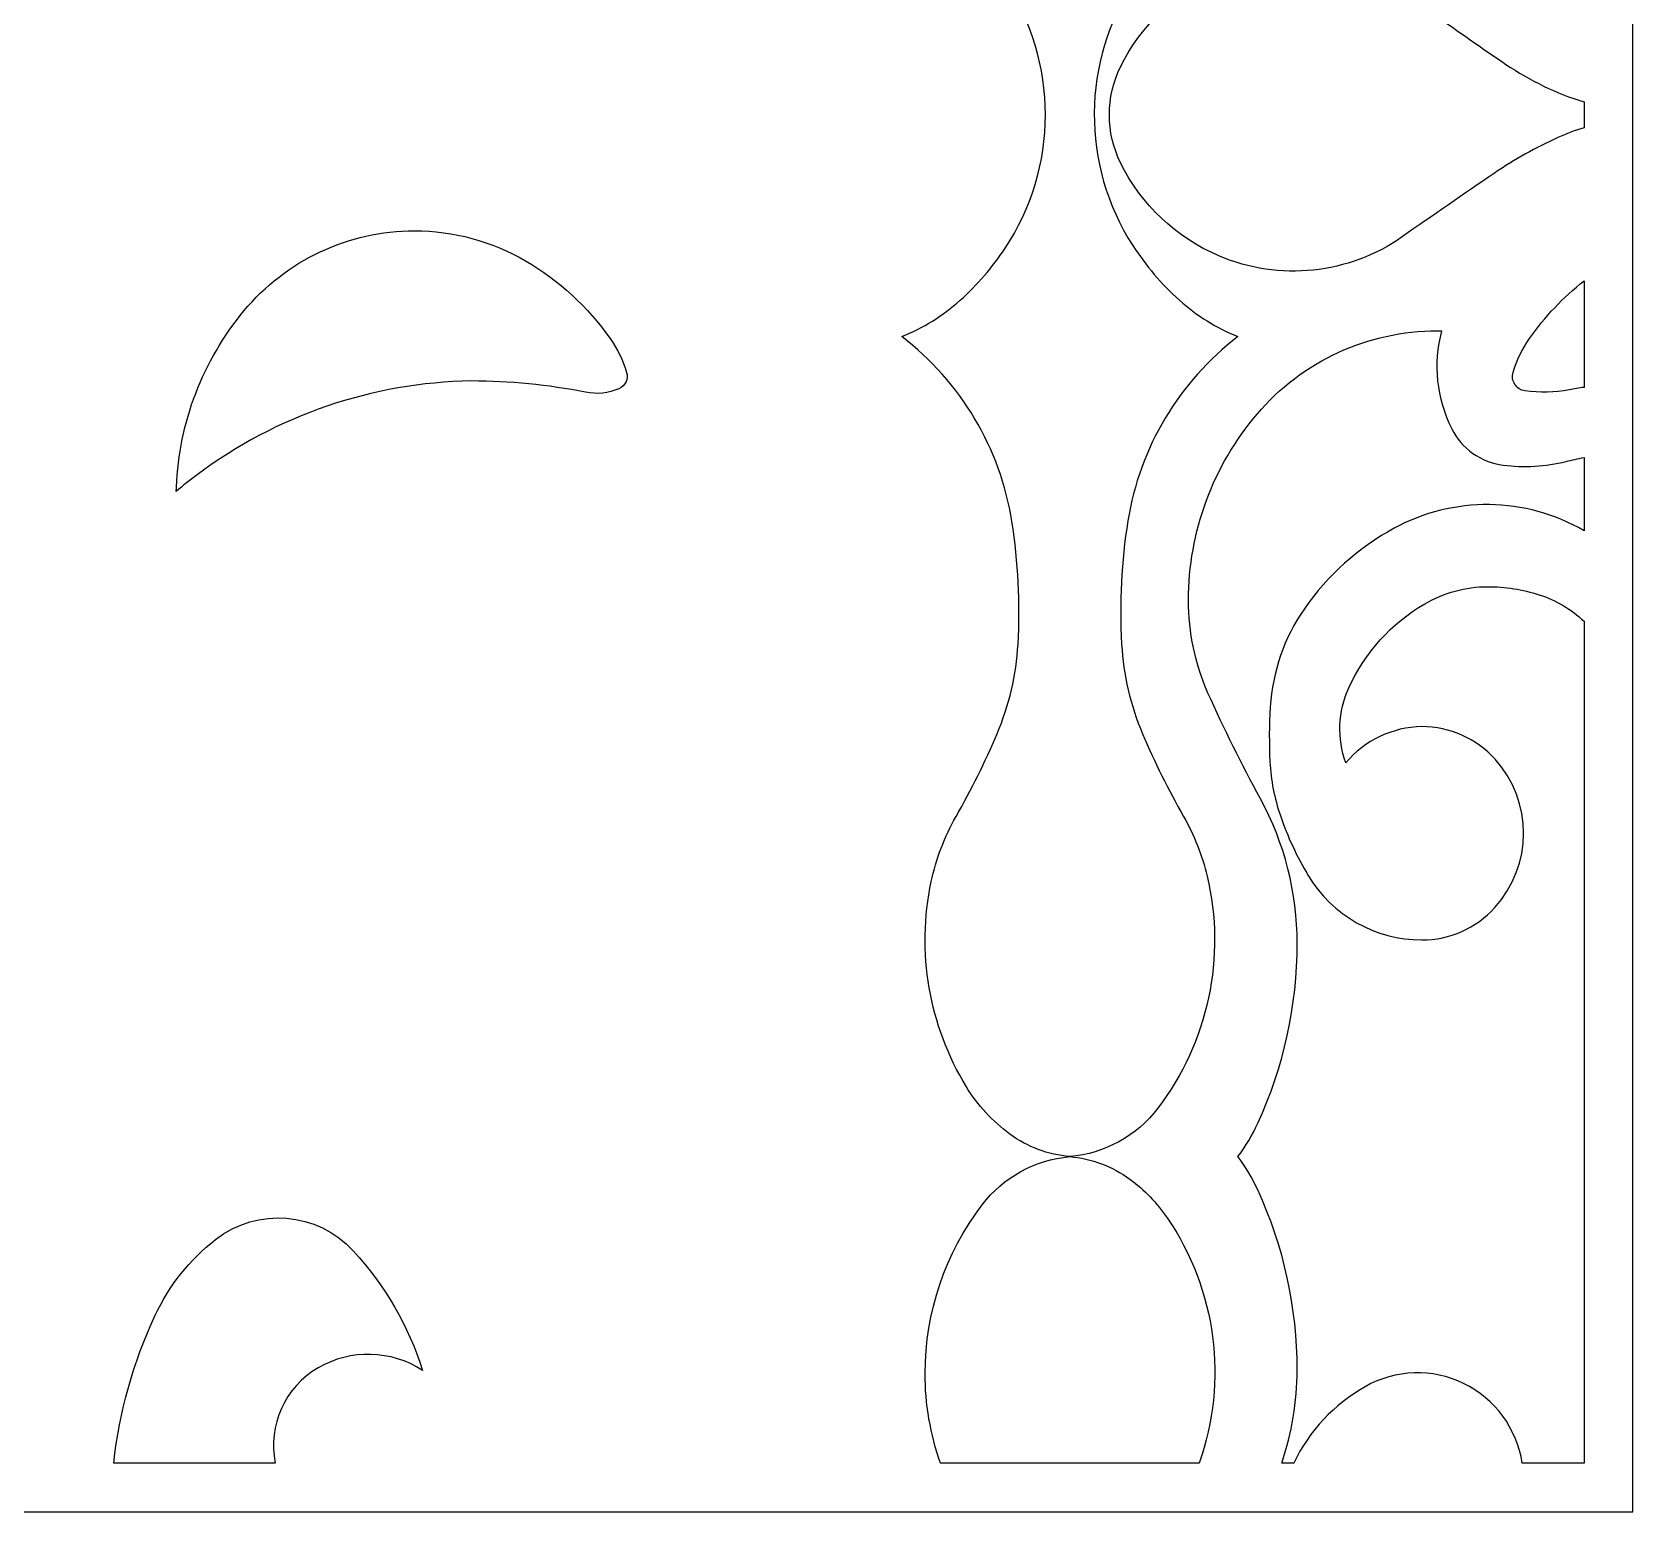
# Model space of a CAD drawing. Header units: centimetres. Extents: x -10.1 to 9, y -10.7 to 5.6.
# Drawn here: x 4.616 to 9.039, y -10.742 to -6.655 of the extents above; entities that cross this region are included whole.
import ezdxf

# ---------------------------------------------------------------- set-up
doc = ezdxf.new("R2010")
doc.units = ezdxf.units.CM
doc.header["$MEASUREMENT"] = 0

msp = doc.modelspace()

# ---------------------------------------------------------------- linework, layer by layer
at = {"color": 242}
for points, knots in [([(9.03907, -10.74215), (9.03907, -10.74215), (0.19334, -10.74215), (0.19334, -10.74215), (0.19334, -10.74215), (0.19334, -10.74215), (0.19334, 5.60715), (0.19334, 5.60715), (0.19334, 5.60715), (0.19334, 5.60715), (9.03907, 5.60715), (9.03907, 5.60715), (9.03907, 5.60715), (9.03907, 5.60715), (9.03907, -10.74215), (9.03907, -10.74215)], [0, 0, 0, 0, 0.2, 0.2, 0.2, 0.2, 0.4, 0.4, 0.4, 0.4, 0.6, 0.6, 0.6, 0.6, 1, 1, 1, 1]), ([(7.41593, -6.88345), (7.41593, -7.01448), (7.37723, -7.14265), (7.30474, -7.25178), (7.30474, -7.25178), (7.26951, -7.30478), (7.22773, -7.35317), (7.1804, -7.39566), (7.1804, -7.39566), (7.13284, -7.43833), (7.07813, -7.47226), (7.01876, -7.49587), (7.01876, -7.49587), (7.18211, -7.62076), (7.29118, -7.80389), (7.32334, -8.00695), (7.32334, -8.00695), (7.34104, -8.11872), (7.34668, -8.23209), (7.34019, -8.34504), (7.34019, -8.34504), (7.33527, -8.43044), (7.31568, -8.51436), (7.28222, -8.59309), (7.28222, -8.59309), (7.24904, -8.67128), (7.21128, -8.74747), (7.16911, -8.82122), (7.16911, -8.82122), (7.13702, -8.87739), (7.11385, -8.93811), (7.10045, -9.00135), (7.10045, -9.00135), (7.05921, -9.19585), (7.09399, -9.39868), (7.19781, -9.56833), (7.19781, -9.56833), (7.22892, -9.61909), (7.26958, -9.66334), (7.31764, -9.6985), (7.31764, -9.6985), (7.36615, -9.73402), (7.42337, -9.75559), (7.48328, -9.76078), (7.48328, -9.76078), (7.57958, -9.75239), (7.66778, -9.70387), (7.72641, -9.62701), (7.72641, -9.62701), (7.86554, -9.44447), (7.91552, -9.20943), (7.8626, -8.98617), (7.8626, -8.98617), (7.84891, -8.92835), (7.82699, -8.87284), (7.79749, -8.82122), (7.79749, -8.82122), (7.75534, -8.74747), (7.71756, -8.67128), (7.68433, -8.59309), (7.68433, -8.59309), (7.65092, -8.51436), (7.63123, -8.43044), (7.62638, -8.34504), (7.62638, -8.34504), (7.61983, -8.23147), (7.62561, -8.11752), (7.64359, -8.00516), (7.64359, -8.00516), (7.67601, -7.80278), (7.78497, -7.62042), (7.94777, -7.49587), (7.94777, -7.49587), (7.88843, -7.47226), (7.8337, -7.43831), (7.7862, -7.39566), (7.7862, -7.39566), (7.73658, -7.35112), (7.69311, -7.30014), (7.65699, -7.24412), (7.65699, -7.24412), (7.51351, -7.02188), (7.51547, -6.73545), (7.66188, -6.51509), (7.66188, -6.51509), (7.69707, -6.46209), (7.73883, -6.41372), (7.7862, -6.37119), (7.7862, -6.37119), (7.8337, -6.32856), (7.88843, -6.29455), (7.94777, -6.27097), (7.94777, -6.27097), (7.78488, -6.14653), (7.67599, -5.96415), (7.64358, -5.76179), (7.64358, -5.76179), (7.62561, -5.64942), (7.61983, -5.5354), (7.62638, -5.42182), (7.62638, -5.42182), (7.63123, -5.33648), (7.65092, -5.25253), (7.68433, -5.17381), (7.68433, -5.17381), (7.71756, -5.09562), (7.75533, -5.01943), (7.79749, -4.94564), (7.79749, -4.94564), (7.82975, -4.88917), (7.85301, -4.82801), (7.86639, -4.76439), (7.86639, -4.76439), (7.90723, -4.57018), (7.87238, -4.36787), (7.7688, -4.19867), (7.7688, -4.19867), (7.73768, -4.14784), (7.69698, -4.10365), (7.64896, -4.06842), (7.64896, -4.06842), (7.60044, -4.0329), (7.54319, -4.01135), (7.48328, -4.00615), (7.48328, -4.00615), (7.38698, -4.01452), (7.29876, -4.06307), (7.2402, -4.13994), (7.2402, -4.13994), (7.10112, -4.32245), (7.05111, -4.55745), (7.10402, -4.78076), (7.10402, -4.78076), (7.11769, -4.83856), (7.13963, -4.8941), (7.16911, -4.94564), (7.16911, -4.94564), (7.21128, -5.01943), (7.24904, -5.09562), (7.28222, -5.17384), (7.28222, -5.17384), (7.31568, -5.25253), (7.33527, -5.33649), (7.34019, -5.42182), (7.34019, -5.42182), (7.34673, -5.5354), (7.34094, -5.64942), (7.32299, -5.76177), (7.32299, -5.76177), (7.29055, -5.96411), (7.1816, -6.14646), (7.01876, -6.27097), (7.01876, -6.27097), (7.07813, -6.29455), (7.13284, -6.32856), (7.1804, -6.37119), (7.1804, -6.37119), (7.22772, -6.41372), (7.26951, -6.46209), (7.30474, -6.51509), (7.30474, -6.51509), (7.37723, -6.6242), (7.41593, -6.75243), (7.41593, -6.88345)], [0, 0, 0, 0, 0.0238095, 0.0238095, 0.0238095, 0.0238095, 0.047619, 0.047619, 0.047619, 0.047619, 0.0714286, 0.0714286, 0.0714286, 0.0714286, 0.0952381, 0.0952381, 0.0952381, 0.0952381, 0.1190476, 0.1190476, 0.1190476, 0.1190476, 0.1428571, 0.1428571, 0.1428571, 0.1428571, 0.1666667, 0.1666667, 0.1666667, 0.1666667, 0.1904762, 0.1904762, 0.1904762, 0.1904762, 0.2142857, 0.2142857, 0.2142857, 0.2142857, 0.2380952, 0.2380952, 0.2380952, 0.2380952, 0.2619048, 0.2619048, 0.2619048, 0.2619048, 0.2857143, 0.2857143, 0.2857143, 0.2857143, 0.3095238, 0.3095238, 0.3095238, 0.3095238, 0.3333333, 0.3333333, 0.3333333, 0.3333333, 0.3571429, 0.3571429, 0.3571429, 0.3571429, 0.3809524, 0.3809524, 0.3809524, 0.3809524, 0.4047619, 0.4047619, 0.4047619, 0.4047619, 0.4285714, 0.4285714, 0.4285714, 0.4285714, 0.452381, 0.452381, 0.452381, 0.452381, 0.4761905, 0.4761905, 0.4761905, 0.4761905, 0.5, 0.5, 0.5, 0.5, 0.5238095, 0.5238095, 0.5238095, 0.5238095, 0.547619, 0.547619, 0.547619, 0.547619, 0.5714286, 0.5714286, 0.5714286, 0.5714286, 0.5952381, 0.5952381, 0.5952381, 0.5952381, 0.6190476, 0.6190476, 0.6190476, 0.6190476, 0.6428571, 0.6428571, 0.6428571, 0.6428571, 0.6666667, 0.6666667, 0.6666667, 0.6666667, 0.6904762, 0.6904762, 0.6904762, 0.6904762, 0.7142857, 0.7142857, 0.7142857, 0.7142857, 0.7380952, 0.7380952, 0.7380952, 0.7380952, 0.7619048, 0.7619048, 0.7619048, 0.7619048, 0.7857143, 0.7857143, 0.7857143, 0.7857143, 0.8095238, 0.8095238, 0.8095238, 0.8095238, 0.8333333, 0.8333333, 0.8333333, 0.8333333, 0.8571429, 0.8571429, 0.8571429, 0.8571429, 0.8809524, 0.8809524, 0.8809524, 0.8809524, 0.9047619, 0.9047619, 0.9047619, 0.9047619, 0.9285714, 0.9285714, 0.9285714, 0.9285714, 0.952381, 0.952381, 0.952381, 0.952381, 1, 1, 1, 1]), ([(7.5926, -6.88345), (7.5926, -6.92934), (7.60312, -6.97465), (7.62341, -7.01583), (7.62341, -7.01583), (7.68036, -7.13141), (7.77679, -7.22271), (7.89532, -7.27316), (7.89532, -7.27316), (8.0623, -7.34418), (8.25392, -7.32414), (8.40249, -7.21995), (8.40249, -7.21995), (8.48673, -7.16094), (8.5713, -7.10252), (8.6563, -7.04461), (8.6563, -7.04461), (8.71188, -7.00686), (8.77064, -6.97389), (8.8319, -6.9462), (8.8319, -6.9462), (8.85533, -6.93566), (8.87939, -6.92655), (8.90398, -6.91899), (8.90398, -6.91899), (8.90398, -6.91899), (8.90398, -6.84789), (8.90398, -6.84789), (8.90398, -6.84789), (8.82727, -6.82411), (8.75439, -6.78917), (8.68793, -6.74411), (8.68793, -6.74411), (8.62178, -6.69925), (8.55626, -6.6535), (8.49146, -6.60678), (8.49146, -6.60678), (8.44779, -6.57524), (8.40239, -6.54617), (8.35559, -6.51966), (8.35559, -6.51966), (8.2145, -6.43983), (8.04443, -6.43022), (7.89532, -6.49371), (7.89532, -6.49371), (7.77679, -6.54423), (7.68031, -6.63546), (7.62341, -6.75106), (7.62341, -6.75106), (7.60313, -6.79225), (7.5926, -6.83751), (7.5926, -6.88345)], [0, 0, 0, 0, 0.0714286, 0.0714286, 0.0714286, 0.0714286, 0.1428571, 0.1428571, 0.1428571, 0.1428571, 0.2142857, 0.2142857, 0.2142857, 0.2142857, 0.2857143, 0.2857143, 0.2857143, 0.2857143, 0.3571429, 0.3571429, 0.3571429, 0.3571429, 0.4285714, 0.4285714, 0.4285714, 0.4285714, 0.5, 0.5, 0.5, 0.5, 0.5714286, 0.5714286, 0.5714286, 0.5714286, 0.6428571, 0.6428571, 0.6428571, 0.6428571, 0.7142857, 0.7142857, 0.7142857, 0.7142857, 0.7857143, 0.7857143, 0.7857143, 0.7857143, 0.8571429, 0.8571429, 0.8571429, 0.8571429, 1, 1, 1, 1]), ([(5.07261, -7.87742), (5.2915, -7.71354), (5.55672, -7.62294), (5.83005, -7.61851), (5.83005, -7.61851), (5.93602, -7.61851), (6.04175, -7.62901), (6.14563, -7.64982), (6.14563, -7.64982), (6.1766, -7.65603), (6.20867, -7.65262), (6.23763, -7.64001), (6.23763, -7.64001), (6.25504, -7.63247), (6.2641, -7.61315), (6.2587, -7.59494), (6.2587, -7.59494), (6.24881, -7.56153), (6.23359, -7.52995), (6.21352, -7.5014), (6.21352, -7.5014), (6.1519, -7.4138), (6.0721, -7.34054), (5.9795, -7.28662), (5.9795, -7.28662), (5.88637, -7.23241), (5.78062, -7.20381), (5.67281, -7.20381), (5.67281, -7.20381), (5.49061, -7.20385), (5.31792, -7.28494), (5.20156, -7.42518), (5.20156, -7.42518), (5.08772, -7.56241), (5.02225, -7.73321), (5.01527, -7.91138), (5.01527, -7.91138), (5.01511, -7.91541), (5.0149, -7.91943), (5.01459, -7.92346), (5.01459, -7.92346), (5.03353, -7.90758), (5.05285, -7.89219), (5.07261, -7.87742)], [0, 0, 0, 0, 0.0833333, 0.0833333, 0.0833333, 0.0833333, 0.1666667, 0.1666667, 0.1666667, 0.1666667, 0.25, 0.25, 0.25, 0.25, 0.3333333, 0.3333333, 0.3333333, 0.3333333, 0.4166667, 0.4166667, 0.4166667, 0.4166667, 0.5, 0.5, 0.5, 0.5, 0.5833333, 0.5833333, 0.5833333, 0.5833333, 0.6666667, 0.6666667, 0.6666667, 0.6666667, 0.75, 0.75, 0.75, 0.75, 0.8333333, 0.8333333, 0.8333333, 0.8333333, 1, 1, 1, 1]), ([(8.90398, -7.34172), (8.84623, -7.38738), (8.79539, -7.44118), (8.75307, -7.5014), (8.75307, -7.5014), (8.73304, -7.52995), (8.71775, -7.56151), (8.70787, -7.59494), (8.70787, -7.59494), (8.70457, -7.6061), (8.70635, -7.61811), (8.71265, -7.62788), (8.71265, -7.62788), (8.71894, -7.63761), (8.72915, -7.64408), (8.74065, -7.6457), (8.74065, -7.6457), (8.7813, -7.65127), (8.82257, -7.65039), (8.86294, -7.64299), (8.86294, -7.64299), (8.87658, -7.64051), (8.89027, -7.63822), (8.90398, -7.63615), (8.90398, -7.63615), (8.90398, -7.63615), (8.90398, -7.34172), (8.90398, -7.34172)], [0, 0, 0, 0, 0.125, 0.125, 0.125, 0.125, 0.25, 0.25, 0.25, 0.25, 0.375, 0.375, 0.375, 0.375, 0.5, 0.5, 0.5, 0.5, 0.625, 0.625, 0.625, 0.625, 0.75, 0.75, 0.75, 0.75, 1, 1, 1, 1]), ([(7.94782, -9.76078), (7.96917, -9.78952), (7.98744, -9.82033), (8.00245, -9.8528), (8.00245, -9.8528), (8.07435, -10.0086), (8.11154, -10.17824), (8.11154, -10.34984), (8.11154, -10.34984), (8.1109, -10.43726), (8.09649, -10.52406), (8.06892, -10.60701), (8.06892, -10.60701), (8.06892, -10.60701), (8.10192, -10.60701), (8.10192, -10.60701), (8.10192, -10.60701), (8.14465, -10.51828), (8.21347, -10.44466), (8.29918, -10.39613), (8.29918, -10.39613), (8.38287, -10.34854), (8.48463, -10.3452), (8.57127, -10.38716), (8.57127, -10.38716), (8.65796, -10.42911), (8.71855, -10.51186), (8.7331, -10.60701), (8.7331, -10.60701), (8.7331, -10.60701), (8.90398, -10.60701), (8.90398, -10.60701), (8.90398, -10.60701), (8.90398, -10.60701), (8.90398, -8.28221), (8.90398, -8.28221), (8.90398, -8.28221), (8.86859, -8.24892), (8.82628, -8.22386), (8.78005, -8.20904), (8.78005, -8.20904), (8.73407, -8.19424), (8.68613, -8.18674), (8.63783, -8.18674), (8.63783, -8.18674), (8.57669, -8.18674), (8.51668, -8.20298), (8.46383, -8.23379), (8.46383, -8.23379), (8.37143, -8.28769), (8.29807, -8.36894), (8.25388, -8.46637), (8.25388, -8.46637), (8.2243, -8.5316), (8.22126, -8.60575), (8.24554, -8.67315), (8.24554, -8.67315), (8.29788, -8.61097), (8.37465, -8.5745), (8.45594, -8.57315), (8.45594, -8.57315), (8.53305, -8.57314), (8.60658, -8.60596), (8.65823, -8.66322), (8.65823, -8.66322), (8.76317, -8.77974), (8.76267, -8.95702), (8.65729, -9.07316), (8.65729, -9.07316), (8.60577, -9.12987), (8.53259, -9.16227), (8.45594, -9.16227), (8.45594, -9.16227), (8.32729, -9.16229), (8.208, -9.09471), (8.14188, -8.98438), (8.14188, -8.98438), (8.11049, -8.93201), (8.08468, -8.87646), (8.06488, -8.81875), (8.06488, -8.81875), (8.04843, -8.77088), (8.03879, -8.72096), (8.03618, -8.67037), (8.03618, -8.67037), (8.03356, -8.61985), (8.03385, -8.56916), (8.03703, -8.51865), (8.03703, -8.51865), (8.04315, -8.42147), (8.07571, -8.32779), (8.13122, -8.24782), (8.13122, -8.24782), (8.19532, -8.15539), (8.28018, -8.07927), (8.37892, -8.02546), (8.37892, -8.02546), (8.54305, -7.93596), (8.74209, -7.9385), (8.90398, -8.03198), (8.90398, -8.03198), (8.90398, -8.03198), (8.90398, -7.82991), (8.90398, -7.82991), (8.90398, -7.82991), (8.88724, -7.83329), (8.87062, -7.83698), (8.8541, -7.84107), (8.8541, -7.84107), (8.79727, -7.85507), (8.73835, -7.85845), (8.68032, -7.85098), (8.68032, -7.85098), (8.6192, -7.84316), (8.56595, -7.80543), (8.53824, -7.75042), (8.53824, -7.75042), (8.49618, -7.66687), (8.48622, -7.57076), (8.51022, -7.48034), (8.51022, -7.48034), (8.5083, -7.48027), (8.50636, -7.48018), (8.5044, -7.48007), (8.5044, -7.48007), (8.50248, -7.47997), (8.50052, -7.47989), (8.49857, -7.47984), (8.49857, -7.47984), (8.30687, -7.47988), (8.12495, -7.56388), (8.0007, -7.70979), (8.0007, -7.70979), (7.87833, -7.85345), (7.8112, -8.03583), (7.81123, -8.22448), (7.81123, -8.22448), (7.81123, -8.31266), (7.82949, -8.39981), (7.86491, -8.48055), (7.86491, -8.48055), (7.90946, -8.57958), (7.95778, -8.67685), (8.00976, -8.77219), (8.00976, -8.77219), (8.07655, -8.89471), (8.11154, -9.03214), (8.11154, -9.17169), (8.11154, -9.17169), (8.11154, -9.34331), (8.07433, -9.51296), (8.00241, -9.66879), (8.00241, -9.66879), (7.98741, -9.70126), (7.96914, -9.73209), (7.94782, -9.76078)], [0, 0, 0, 0, 0.025, 0.025, 0.025, 0.025, 0.05, 0.05, 0.05, 0.05, 0.075, 0.075, 0.075, 0.075, 0.1, 0.1, 0.1, 0.1, 0.125, 0.125, 0.125, 0.125, 0.15, 0.15, 0.15, 0.15, 0.175, 0.175, 0.175, 0.175, 0.2, 0.2, 0.2, 0.2, 0.225, 0.225, 0.225, 0.225, 0.25, 0.25, 0.25, 0.25, 0.275, 0.275, 0.275, 0.275, 0.3, 0.3, 0.3, 0.3, 0.325, 0.325, 0.325, 0.325, 0.35, 0.35, 0.35, 0.35, 0.375, 0.375, 0.375, 0.375, 0.4, 0.4, 0.4, 0.4, 0.425, 0.425, 0.425, 0.425, 0.45, 0.45, 0.45, 0.45, 0.475, 0.475, 0.475, 0.475, 0.5, 0.5, 0.5, 0.5, 0.525, 0.525, 0.525, 0.525, 0.55, 0.55, 0.55, 0.55, 0.575, 0.575, 0.575, 0.575, 0.6, 0.6, 0.6, 0.6, 0.625, 0.625, 0.625, 0.625, 0.65, 0.65, 0.65, 0.65, 0.675, 0.675, 0.675, 0.675, 0.7, 0.7, 0.7, 0.7, 0.725, 0.725, 0.725, 0.725, 0.75, 0.75, 0.75, 0.75, 0.775, 0.775, 0.775, 0.775, 0.8, 0.8, 0.8, 0.8, 0.825, 0.825, 0.825, 0.825, 0.85, 0.85, 0.85, 0.85, 0.875, 0.875, 0.875, 0.875, 0.9, 0.9, 0.9, 0.9, 0.925, 0.925, 0.925, 0.925, 0.95, 0.95, 0.95, 0.95, 1, 1, 1, 1]), ([(7.48328, -9.76078), (7.38737, -9.76909), (7.2994, -9.81737), (7.24094, -9.89388), (7.24094, -9.89388), (7.13879, -10.02757), (7.08341, -10.19103), (7.08347, -10.35925), (7.08347, -10.35925), (7.08347, -10.44369), (7.09785, -10.52744), (7.12601, -10.60701), (7.12601, -10.60701), (7.12601, -10.60701), (7.84057, -10.60701), (7.84057, -10.60701), (7.84057, -10.60701), (7.92087, -10.38011), (7.88826, -10.12872), (7.75247, -9.93002), (7.75247, -9.93002), (7.72431, -9.88871), (7.6893, -9.85254), (7.64896, -9.823), (7.64896, -9.823), (7.60044, -9.78751), (7.54319, -9.76596), (7.48328, -9.76078)], [0, 0, 0, 0, 0.125, 0.125, 0.125, 0.125, 0.25, 0.25, 0.25, 0.25, 0.375, 0.375, 0.375, 0.375, 0.5, 0.5, 0.5, 0.5, 0.625, 0.625, 0.625, 0.625, 0.75, 0.75, 0.75, 0.75, 1, 1, 1, 1]), ([(5.28832, -10.60701), (5.26707, -10.50298), (5.31491, -10.39696), (5.40692, -10.34393), (5.40692, -10.34393), (5.49678, -10.2921), (5.60819, -10.29493), (5.69538, -10.3511), (5.69538, -10.3511), (5.6563, -10.22841), (5.59088, -10.11582), (5.50372, -10.02101), (5.50372, -10.02101), (5.4043, -9.91305), (5.23892, -9.89926), (5.12325, -9.98965), (5.12325, -9.98965), (5.05192, -10.04526), (4.99479, -10.11698), (4.95639, -10.19895), (4.95639, -10.19895), (4.89609, -10.3278), (4.85738, -10.4656), (4.84185, -10.60701), (4.84185, -10.60701), (4.84185, -10.60701), (5.28832, -10.60701), (5.28832, -10.60701)], [0, 0, 0, 0, 0.125, 0.125, 0.125, 0.125, 0.25, 0.25, 0.25, 0.25, 0.375, 0.375, 0.375, 0.375, 0.5, 0.5, 0.5, 0.5, 0.625, 0.625, 0.625, 0.625, 0.75, 0.75, 0.75, 0.75, 1, 1, 1, 1])]:
    msp.add_open_spline(points, degree=3, knots=knots, dxfattribs=at)
at = {"color": 242, "lineweight": 9}
for points, knots in [([(9.03907, -10.74215), (9.03907, -10.74215), (0.19334, -10.74215), (0.19334, -10.74215), (0.19334, -10.74215), (0.19334, -10.74215), (0.19334, 5.60715), (0.19334, 5.60715), (0.19334, 5.60715), (0.19334, 5.60715), (9.03907, 5.60715), (9.03907, 5.60715), (9.03907, 5.60715), (9.03907, 5.60715), (9.03907, -10.74215), (9.03907, -10.74215)], [0, 0, 0, 0, 0.2, 0.2, 0.2, 0.2, 0.4, 0.4, 0.4, 0.4, 0.6, 0.6, 0.6, 0.6, 1, 1, 1, 1]), ([(7.41593, -6.88345), (7.41593, -7.01448), (7.37723, -7.14265), (7.30474, -7.25178), (7.30474, -7.25178), (7.26951, -7.30478), (7.22773, -7.35317), (7.1804, -7.39566), (7.1804, -7.39566), (7.13284, -7.43833), (7.07813, -7.47226), (7.01876, -7.49587), (7.01876, -7.49587), (7.18211, -7.62076), (7.29118, -7.80389), (7.32334, -8.00695), (7.32334, -8.00695), (7.34104, -8.11872), (7.34668, -8.23209), (7.34019, -8.34504), (7.34019, -8.34504), (7.33527, -8.43044), (7.31568, -8.51436), (7.28222, -8.59309), (7.28222, -8.59309), (7.24904, -8.67128), (7.21128, -8.74747), (7.16911, -8.82122), (7.16911, -8.82122), (7.13702, -8.87739), (7.11385, -8.93811), (7.10045, -9.00135), (7.10045, -9.00135), (7.05921, -9.19585), (7.09399, -9.39868), (7.19781, -9.56833), (7.19781, -9.56833), (7.22892, -9.61909), (7.26958, -9.66334), (7.31764, -9.6985), (7.31764, -9.6985), (7.36615, -9.73402), (7.42337, -9.75559), (7.48328, -9.76078), (7.48328, -9.76078), (7.57958, -9.75239), (7.66778, -9.70387), (7.72641, -9.62701), (7.72641, -9.62701), (7.86554, -9.44447), (7.91552, -9.20943), (7.8626, -8.98617), (7.8626, -8.98617), (7.84891, -8.92835), (7.82699, -8.87284), (7.79749, -8.82122), (7.79749, -8.82122), (7.75534, -8.74747), (7.71756, -8.67128), (7.68433, -8.59309), (7.68433, -8.59309), (7.65092, -8.51436), (7.63123, -8.43044), (7.62638, -8.34504), (7.62638, -8.34504), (7.61983, -8.23147), (7.62561, -8.11752), (7.64359, -8.00516), (7.64359, -8.00516), (7.67601, -7.80278), (7.78497, -7.62042), (7.94777, -7.49587), (7.94777, -7.49587), (7.88843, -7.47226), (7.8337, -7.43831), (7.7862, -7.39566), (7.7862, -7.39566), (7.73658, -7.35112), (7.69311, -7.30014), (7.65699, -7.24412), (7.65699, -7.24412), (7.51351, -7.02188), (7.51547, -6.73545), (7.66188, -6.51509), (7.66188, -6.51509), (7.69707, -6.46209), (7.73883, -6.41372), (7.7862, -6.37119), (7.7862, -6.37119), (7.8337, -6.32856), (7.88843, -6.29455), (7.94777, -6.27097), (7.94777, -6.27097), (7.78488, -6.14653), (7.67599, -5.96415), (7.64358, -5.76179), (7.64358, -5.76179), (7.62561, -5.64942), (7.61983, -5.5354), (7.62638, -5.42182), (7.62638, -5.42182), (7.63123, -5.33648), (7.65092, -5.25253), (7.68433, -5.17381), (7.68433, -5.17381), (7.71756, -5.09562), (7.75533, -5.01943), (7.79749, -4.94564), (7.79749, -4.94564), (7.82975, -4.88917), (7.85301, -4.82801), (7.86639, -4.76439), (7.86639, -4.76439), (7.90723, -4.57018), (7.87238, -4.36787), (7.7688, -4.19867), (7.7688, -4.19867), (7.73768, -4.14784), (7.69698, -4.10365), (7.64896, -4.06842), (7.64896, -4.06842), (7.60044, -4.0329), (7.54319, -4.01135), (7.48328, -4.00615), (7.48328, -4.00615), (7.38698, -4.01452), (7.29876, -4.06307), (7.2402, -4.13994), (7.2402, -4.13994), (7.10112, -4.32245), (7.05111, -4.55745), (7.10402, -4.78076), (7.10402, -4.78076), (7.11769, -4.83856), (7.13963, -4.8941), (7.16911, -4.94564), (7.16911, -4.94564), (7.21128, -5.01943), (7.24904, -5.09562), (7.28222, -5.17384), (7.28222, -5.17384), (7.31568, -5.25253), (7.33527, -5.33649), (7.34019, -5.42182), (7.34019, -5.42182), (7.34673, -5.5354), (7.34094, -5.64942), (7.32299, -5.76177), (7.32299, -5.76177), (7.29055, -5.96411), (7.1816, -6.14646), (7.01876, -6.27097), (7.01876, -6.27097), (7.07813, -6.29455), (7.13284, -6.32856), (7.1804, -6.37119), (7.1804, -6.37119), (7.22772, -6.41372), (7.26951, -6.46209), (7.30474, -6.51509), (7.30474, -6.51509), (7.37723, -6.6242), (7.41593, -6.75243), (7.41593, -6.88345)], [0, 0, 0, 0, 0.0238095, 0.0238095, 0.0238095, 0.0238095, 0.047619, 0.047619, 0.047619, 0.047619, 0.0714286, 0.0714286, 0.0714286, 0.0714286, 0.0952381, 0.0952381, 0.0952381, 0.0952381, 0.1190476, 0.1190476, 0.1190476, 0.1190476, 0.1428571, 0.1428571, 0.1428571, 0.1428571, 0.1666667, 0.1666667, 0.1666667, 0.1666667, 0.1904762, 0.1904762, 0.1904762, 0.1904762, 0.2142857, 0.2142857, 0.2142857, 0.2142857, 0.2380952, 0.2380952, 0.2380952, 0.2380952, 0.2619048, 0.2619048, 0.2619048, 0.2619048, 0.2857143, 0.2857143, 0.2857143, 0.2857143, 0.3095238, 0.3095238, 0.3095238, 0.3095238, 0.3333333, 0.3333333, 0.3333333, 0.3333333, 0.3571429, 0.3571429, 0.3571429, 0.3571429, 0.3809524, 0.3809524, 0.3809524, 0.3809524, 0.4047619, 0.4047619, 0.4047619, 0.4047619, 0.4285714, 0.4285714, 0.4285714, 0.4285714, 0.452381, 0.452381, 0.452381, 0.452381, 0.4761905, 0.4761905, 0.4761905, 0.4761905, 0.5, 0.5, 0.5, 0.5, 0.5238095, 0.5238095, 0.5238095, 0.5238095, 0.547619, 0.547619, 0.547619, 0.547619, 0.5714286, 0.5714286, 0.5714286, 0.5714286, 0.5952381, 0.5952381, 0.5952381, 0.5952381, 0.6190476, 0.6190476, 0.6190476, 0.6190476, 0.6428571, 0.6428571, 0.6428571, 0.6428571, 0.6666667, 0.6666667, 0.6666667, 0.6666667, 0.6904762, 0.6904762, 0.6904762, 0.6904762, 0.7142857, 0.7142857, 0.7142857, 0.7142857, 0.7380952, 0.7380952, 0.7380952, 0.7380952, 0.7619048, 0.7619048, 0.7619048, 0.7619048, 0.7857143, 0.7857143, 0.7857143, 0.7857143, 0.8095238, 0.8095238, 0.8095238, 0.8095238, 0.8333333, 0.8333333, 0.8333333, 0.8333333, 0.8571429, 0.8571429, 0.8571429, 0.8571429, 0.8809524, 0.8809524, 0.8809524, 0.8809524, 0.9047619, 0.9047619, 0.9047619, 0.9047619, 0.9285714, 0.9285714, 0.9285714, 0.9285714, 0.952381, 0.952381, 0.952381, 0.952381, 1, 1, 1, 1]), ([(7.5926, -6.88345), (7.5926, -6.92934), (7.60312, -6.97465), (7.62341, -7.01583), (7.62341, -7.01583), (7.68036, -7.13141), (7.77679, -7.22271), (7.89532, -7.27316), (7.89532, -7.27316), (8.0623, -7.34418), (8.25392, -7.32414), (8.40249, -7.21995), (8.40249, -7.21995), (8.48673, -7.16094), (8.5713, -7.10252), (8.6563, -7.04461), (8.6563, -7.04461), (8.71188, -7.00686), (8.77064, -6.97389), (8.8319, -6.9462), (8.8319, -6.9462), (8.85533, -6.93566), (8.87939, -6.92655), (8.90398, -6.91899), (8.90398, -6.91899), (8.90398, -6.91899), (8.90398, -6.84789), (8.90398, -6.84789), (8.90398, -6.84789), (8.82727, -6.82411), (8.75439, -6.78917), (8.68793, -6.74411), (8.68793, -6.74411), (8.62178, -6.69925), (8.55626, -6.6535), (8.49146, -6.60678), (8.49146, -6.60678), (8.44779, -6.57524), (8.40239, -6.54617), (8.35559, -6.51966), (8.35559, -6.51966), (8.2145, -6.43983), (8.04443, -6.43022), (7.89532, -6.49371), (7.89532, -6.49371), (7.77679, -6.54423), (7.68031, -6.63546), (7.62341, -6.75106), (7.62341, -6.75106), (7.60313, -6.79225), (7.5926, -6.83751), (7.5926, -6.88345)], [0, 0, 0, 0, 0.0714286, 0.0714286, 0.0714286, 0.0714286, 0.1428571, 0.1428571, 0.1428571, 0.1428571, 0.2142857, 0.2142857, 0.2142857, 0.2142857, 0.2857143, 0.2857143, 0.2857143, 0.2857143, 0.3571429, 0.3571429, 0.3571429, 0.3571429, 0.4285714, 0.4285714, 0.4285714, 0.4285714, 0.5, 0.5, 0.5, 0.5, 0.5714286, 0.5714286, 0.5714286, 0.5714286, 0.6428571, 0.6428571, 0.6428571, 0.6428571, 0.7142857, 0.7142857, 0.7142857, 0.7142857, 0.7857143, 0.7857143, 0.7857143, 0.7857143, 0.8571429, 0.8571429, 0.8571429, 0.8571429, 1, 1, 1, 1]), ([(5.07261, -7.87742), (5.2915, -7.71354), (5.55672, -7.62294), (5.83005, -7.61851), (5.83005, -7.61851), (5.93602, -7.61851), (6.04175, -7.62901), (6.14563, -7.64982), (6.14563, -7.64982), (6.1766, -7.65603), (6.20867, -7.65262), (6.23763, -7.64001), (6.23763, -7.64001), (6.25504, -7.63247), (6.2641, -7.61315), (6.2587, -7.59494), (6.2587, -7.59494), (6.24881, -7.56153), (6.23359, -7.52995), (6.21352, -7.5014), (6.21352, -7.5014), (6.1519, -7.4138), (6.0721, -7.34054), (5.9795, -7.28662), (5.9795, -7.28662), (5.88637, -7.23241), (5.78062, -7.20381), (5.67281, -7.20381), (5.67281, -7.20381), (5.49061, -7.20385), (5.31792, -7.28494), (5.20156, -7.42518), (5.20156, -7.42518), (5.08772, -7.56241), (5.02225, -7.73321), (5.01527, -7.91138), (5.01527, -7.91138), (5.01511, -7.91541), (5.0149, -7.91943), (5.01459, -7.92346), (5.01459, -7.92346), (5.03353, -7.90758), (5.05285, -7.89219), (5.07261, -7.87742)], [0, 0, 0, 0, 0.0833333, 0.0833333, 0.0833333, 0.0833333, 0.1666667, 0.1666667, 0.1666667, 0.1666667, 0.25, 0.25, 0.25, 0.25, 0.3333333, 0.3333333, 0.3333333, 0.3333333, 0.4166667, 0.4166667, 0.4166667, 0.4166667, 0.5, 0.5, 0.5, 0.5, 0.5833333, 0.5833333, 0.5833333, 0.5833333, 0.6666667, 0.6666667, 0.6666667, 0.6666667, 0.75, 0.75, 0.75, 0.75, 0.8333333, 0.8333333, 0.8333333, 0.8333333, 1, 1, 1, 1]), ([(8.90398, -7.34172), (8.84623, -7.38738), (8.79539, -7.44118), (8.75307, -7.5014), (8.75307, -7.5014), (8.73304, -7.52995), (8.71775, -7.56151), (8.70787, -7.59494), (8.70787, -7.59494), (8.70457, -7.6061), (8.70635, -7.61811), (8.71265, -7.62788), (8.71265, -7.62788), (8.71894, -7.63761), (8.72915, -7.64408), (8.74065, -7.6457), (8.74065, -7.6457), (8.7813, -7.65127), (8.82257, -7.65039), (8.86294, -7.64299), (8.86294, -7.64299), (8.87658, -7.64051), (8.89027, -7.63822), (8.90398, -7.63615), (8.90398, -7.63615), (8.90398, -7.63615), (8.90398, -7.34172), (8.90398, -7.34172)], [0, 0, 0, 0, 0.125, 0.125, 0.125, 0.125, 0.25, 0.25, 0.25, 0.25, 0.375, 0.375, 0.375, 0.375, 0.5, 0.5, 0.5, 0.5, 0.625, 0.625, 0.625, 0.625, 0.75, 0.75, 0.75, 0.75, 1, 1, 1, 1]), ([(7.94782, -9.76078), (7.96917, -9.78952), (7.98744, -9.82033), (8.00245, -9.8528), (8.00245, -9.8528), (8.07435, -10.0086), (8.11154, -10.17824), (8.11154, -10.34984), (8.11154, -10.34984), (8.1109, -10.43726), (8.09649, -10.52406), (8.06892, -10.60701), (8.06892, -10.60701), (8.06892, -10.60701), (8.10192, -10.60701), (8.10192, -10.60701), (8.10192, -10.60701), (8.14465, -10.51828), (8.21347, -10.44466), (8.29918, -10.39613), (8.29918, -10.39613), (8.38287, -10.34854), (8.48463, -10.3452), (8.57127, -10.38716), (8.57127, -10.38716), (8.65796, -10.42911), (8.71855, -10.51186), (8.7331, -10.60701), (8.7331, -10.60701), (8.7331, -10.60701), (8.90398, -10.60701), (8.90398, -10.60701), (8.90398, -10.60701), (8.90398, -10.60701), (8.90398, -8.28221), (8.90398, -8.28221), (8.90398, -8.28221), (8.86859, -8.24892), (8.82628, -8.22386), (8.78005, -8.20904), (8.78005, -8.20904), (8.73407, -8.19424), (8.68613, -8.18674), (8.63783, -8.18674), (8.63783, -8.18674), (8.57669, -8.18674), (8.51668, -8.20298), (8.46383, -8.23379), (8.46383, -8.23379), (8.37143, -8.28769), (8.29807, -8.36894), (8.25388, -8.46637), (8.25388, -8.46637), (8.2243, -8.5316), (8.22126, -8.60575), (8.24554, -8.67315), (8.24554, -8.67315), (8.29788, -8.61097), (8.37465, -8.5745), (8.45594, -8.57315), (8.45594, -8.57315), (8.53305, -8.57314), (8.60658, -8.60596), (8.65823, -8.66322), (8.65823, -8.66322), (8.76317, -8.77974), (8.76267, -8.95702), (8.65729, -9.07316), (8.65729, -9.07316), (8.60577, -9.12987), (8.53259, -9.16227), (8.45594, -9.16227), (8.45594, -9.16227), (8.32729, -9.16229), (8.208, -9.09471), (8.14188, -8.98438), (8.14188, -8.98438), (8.11049, -8.93201), (8.08468, -8.87646), (8.06488, -8.81875), (8.06488, -8.81875), (8.04843, -8.77088), (8.03879, -8.72096), (8.03618, -8.67037), (8.03618, -8.67037), (8.03356, -8.61985), (8.03385, -8.56916), (8.03703, -8.51865), (8.03703, -8.51865), (8.04315, -8.42147), (8.07571, -8.32779), (8.13122, -8.24782), (8.13122, -8.24782), (8.19532, -8.15539), (8.28018, -8.07927), (8.37892, -8.02546), (8.37892, -8.02546), (8.54305, -7.93596), (8.74209, -7.9385), (8.90398, -8.03198), (8.90398, -8.03198), (8.90398, -8.03198), (8.90398, -7.82991), (8.90398, -7.82991), (8.90398, -7.82991), (8.88724, -7.83329), (8.87062, -7.83698), (8.8541, -7.84107), (8.8541, -7.84107), (8.79727, -7.85507), (8.73835, -7.85845), (8.68032, -7.85098), (8.68032, -7.85098), (8.6192, -7.84316), (8.56595, -7.80543), (8.53824, -7.75042), (8.53824, -7.75042), (8.49618, -7.66687), (8.48622, -7.57076), (8.51022, -7.48034), (8.51022, -7.48034), (8.5083, -7.48027), (8.50636, -7.48018), (8.5044, -7.48007), (8.5044, -7.48007), (8.50248, -7.47997), (8.50052, -7.47989), (8.49857, -7.47984), (8.49857, -7.47984), (8.30687, -7.47988), (8.12495, -7.56388), (8.0007, -7.70979), (8.0007, -7.70979), (7.87833, -7.85345), (7.8112, -8.03583), (7.81123, -8.22448), (7.81123, -8.22448), (7.81123, -8.31266), (7.82949, -8.39981), (7.86491, -8.48055), (7.86491, -8.48055), (7.90946, -8.57958), (7.95778, -8.67685), (8.00976, -8.77219), (8.00976, -8.77219), (8.07655, -8.89471), (8.11154, -9.03214), (8.11154, -9.17169), (8.11154, -9.17169), (8.11154, -9.34331), (8.07433, -9.51296), (8.00241, -9.66879), (8.00241, -9.66879), (7.98741, -9.70126), (7.96914, -9.73209), (7.94782, -9.76078)], [0, 0, 0, 0, 0.025, 0.025, 0.025, 0.025, 0.05, 0.05, 0.05, 0.05, 0.075, 0.075, 0.075, 0.075, 0.1, 0.1, 0.1, 0.1, 0.125, 0.125, 0.125, 0.125, 0.15, 0.15, 0.15, 0.15, 0.175, 0.175, 0.175, 0.175, 0.2, 0.2, 0.2, 0.2, 0.225, 0.225, 0.225, 0.225, 0.25, 0.25, 0.25, 0.25, 0.275, 0.275, 0.275, 0.275, 0.3, 0.3, 0.3, 0.3, 0.325, 0.325, 0.325, 0.325, 0.35, 0.35, 0.35, 0.35, 0.375, 0.375, 0.375, 0.375, 0.4, 0.4, 0.4, 0.4, 0.425, 0.425, 0.425, 0.425, 0.45, 0.45, 0.45, 0.45, 0.475, 0.475, 0.475, 0.475, 0.5, 0.5, 0.5, 0.5, 0.525, 0.525, 0.525, 0.525, 0.55, 0.55, 0.55, 0.55, 0.575, 0.575, 0.575, 0.575, 0.6, 0.6, 0.6, 0.6, 0.625, 0.625, 0.625, 0.625, 0.65, 0.65, 0.65, 0.65, 0.675, 0.675, 0.675, 0.675, 0.7, 0.7, 0.7, 0.7, 0.725, 0.725, 0.725, 0.725, 0.75, 0.75, 0.75, 0.75, 0.775, 0.775, 0.775, 0.775, 0.8, 0.8, 0.8, 0.8, 0.825, 0.825, 0.825, 0.825, 0.85, 0.85, 0.85, 0.85, 0.875, 0.875, 0.875, 0.875, 0.9, 0.9, 0.9, 0.9, 0.925, 0.925, 0.925, 0.925, 0.95, 0.95, 0.95, 0.95, 1, 1, 1, 1]), ([(7.48328, -9.76078), (7.38737, -9.76909), (7.2994, -9.81737), (7.24094, -9.89388), (7.24094, -9.89388), (7.13879, -10.02757), (7.08341, -10.19103), (7.08347, -10.35925), (7.08347, -10.35925), (7.08347, -10.44369), (7.09785, -10.52744), (7.12601, -10.60701), (7.12601, -10.60701), (7.12601, -10.60701), (7.84057, -10.60701), (7.84057, -10.60701), (7.84057, -10.60701), (7.92087, -10.38011), (7.88826, -10.12872), (7.75247, -9.93002), (7.75247, -9.93002), (7.72431, -9.88871), (7.6893, -9.85254), (7.64896, -9.823), (7.64896, -9.823), (7.60044, -9.78751), (7.54319, -9.76596), (7.48328, -9.76078)], [0, 0, 0, 0, 0.125, 0.125, 0.125, 0.125, 0.25, 0.25, 0.25, 0.25, 0.375, 0.375, 0.375, 0.375, 0.5, 0.5, 0.5, 0.5, 0.625, 0.625, 0.625, 0.625, 0.75, 0.75, 0.75, 0.75, 1, 1, 1, 1]), ([(5.28832, -10.60701), (5.26707, -10.50298), (5.31491, -10.39696), (5.40692, -10.34393), (5.40692, -10.34393), (5.49678, -10.2921), (5.60819, -10.29493), (5.69538, -10.3511), (5.69538, -10.3511), (5.6563, -10.22841), (5.59088, -10.11582), (5.50372, -10.02101), (5.50372, -10.02101), (5.4043, -9.91305), (5.23892, -9.89926), (5.12325, -9.98965), (5.12325, -9.98965), (5.05192, -10.04526), (4.99479, -10.11698), (4.95639, -10.19895), (4.95639, -10.19895), (4.89609, -10.3278), (4.85738, -10.4656), (4.84185, -10.60701), (4.84185, -10.60701), (4.84185, -10.60701), (5.28832, -10.60701), (5.28832, -10.60701)], [0, 0, 0, 0, 0.125, 0.125, 0.125, 0.125, 0.25, 0.25, 0.25, 0.25, 0.375, 0.375, 0.375, 0.375, 0.5, 0.5, 0.5, 0.5, 0.625, 0.625, 0.625, 0.625, 0.75, 0.75, 0.75, 0.75, 1, 1, 1, 1])]:
    msp.add_open_spline(points, degree=3, knots=knots, dxfattribs=at)

doc.saveas('drawing.dxf')
